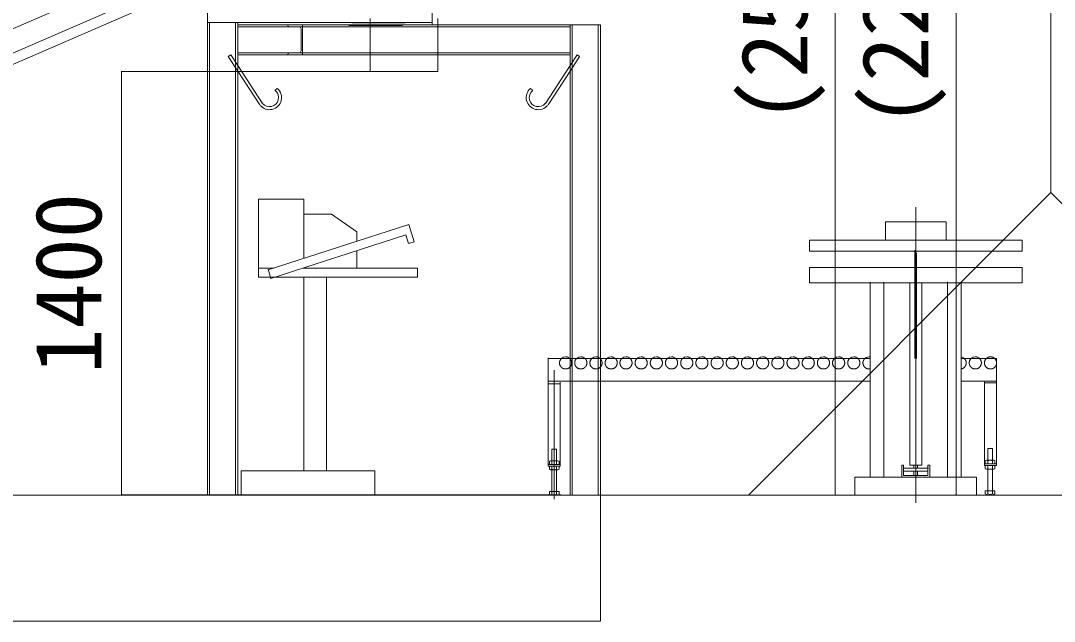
# Model space of a CAD drawing. Units: millimetres, scale not verified. Extents: x -52572 to 20616, y -26431 to 14081.
# Drawn here: x -8561 to -5141, y -5670 to -3684 of the extents above; entities that cross this region are included whole.
import ezdxf
from ezdxf.enums import TextEntityAlignment as Align

# ---------------------------------------------------------------- set-up
doc = ezdxf.new("R2010")
doc.units = ezdxf.units.MM
doc.header["$LTSCALE"] = 100
doc.linetypes.add('DASHED', pattern=[7.5, 6, -1.5])
doc.linetypes.add('LONG_DASHED_DOTTED', pattern=[15.25, 12, -1.5, 0.25, -1.5])
for name, color, linetype, lineweight in [('0-0_____1', 7, 'Continuous', 18), ('0-1_ADD_LINE', 7, 'Continuous', 18), ('F-E_0', 7, 'Continuous', 18)]:
    doc.layers.add(name, color=color, linetype=linetype, lineweight=lineweight)
doc.styles.add('ＭＳ ゴシック', font='')
doc.styles.get('ＭＳ ゴシック').set_extended_font_data('MS Gothic')

# ---------------------------------------------------------------- blocks, each defined once
blk = doc.blocks.new('簡易袋詰め機立面_１')
at = {"layer": '0-0_____1', "linetype": 'LONG_DASHED_DOTTED'}
for p, q in [((201, 952.1), (201, -25.3)), ((-995.2, 413.3), (-995.2, -13.3))]:
    blk.add_line(p, q, dxfattribs=at)
at = {"layer": '0-0_____1'}
for p, q in [((100.5, 903), (100.5, 842.5)), ((301.5, 903), (100.5, 903)), ((301.5, 903), (301.5, 842.4)), ((552.8, 842.5), (-150.7, 842.5)), ((-150.7, 806.4), (-150.7, 842.5)), ((552.8, 806.4), (552.8, 842.5)), ((552.8, 806.4), (-150.7, 806.4)), ((198, 809.6), (198, 452)), ((204, 801.2), (204, 452)), ((-150.7, 702), (-150.7, 752.2)), ((552.8, 752.2), (-150.7, 752.2)), ((552.8, 702), (552.8, 752.2)), ((552.8, 702), (-150.7, 702)), ((50.3, 703.5), (50.3, 375.1)), ((95.5, 703.5), (95.5, 375.1)), ((180.9, 702), (180.9, 99)), ((202, 703.5), (202, 452)), ((221.1, 702), (221.1, 99)), ((306.5, 705), (306.5, 375.1)), ((351.8, 703.5), (351.8, 375.1)), ((-1015.3, 95.6), (-1015.3, 453.4)), ((-909.6, 452), (-1015.3, 452)), ((50.3, 452), (-849.6, 452)), ((468.5, 452), (351.8, 452)), ((468.5, 452), (468.5, 97.6)), ((-909.6, 376.6), (-1015.3, 376.6)), ((50.3, 376.6), (-849.6, 376.6)), ((468.5, 376.6), (351.8, 376.6)), ((428.3, 376.6), (428.3, 97.6)), ((-975.1, 373.2), (-975.1, 95.6)), ((50.3, 375.1), (50.3, 61.2)), ((95.5, 375.1), (95.5, 58.8)), ((306.5, 375.1), (306.5, 61.2)), ((351.8, 375.1), (351.8, 58.8)), ((-987.2, 151.6), (-1003.2, 151.6)), ((-1003.2, 151.6), (-1003.2, 113)), ((-987.2, 151.6), (-987.2, 113)), ((439.1, 153.6), (439.1, 115)), ((455.1, 153.6), (439.1, 153.6)), ((455.1, 153.6), (455.1, 115)), ((-1011.2, 111.5), (-1011.2, 101)), ((-983.2, 113), (-1007.2, 113)), ((-1003.2, 111.5), (-1003.2, 101)), ((-987.2, 111.5), (-987.2, 101)), ((-979.2, 111.5), (-979.2, 101)), ((468.5, 103), (428.3, 103)), ((431.1, 113.5), (431.1, 103)), ((459.1, 115), (435.1, 115)), ((439.1, 113.5), (439.1, 103)), ((455.1, 113.5), (455.1, 103)), ((463.1, 113.5), (463.1, 103)), ((-975.1, 95.6), (-1015.3, 95.6)), ((-975.1, 101), (-1015.2, 101)), ((-1011.2, 95.6), (-1011.2, 85.1)), ((-1007.2, 83.6), (-983.2, 83.6)), ((-1003.2, 95.6), (-1003.2, 85.1)), ((-1003.2, 83.6), (-1003.2, 2.1)), ((-987.2, 95.6), (-987.2, 85.1)), ((-987.2, 83.6), (-987.2, 2.1)), ((-979.2, 95.6), (-979.2, 85.1)), ((154.8, 99), (154.8, 59.5)), ((160.8, 99), (154.8, 99)), ((242.6, 78.9), (160.7, 78.9)), ((160.8, 99), (160.8, 64.8)), ((243.4, 88.9), (161.5, 88.9)), ((221.1, 99), (180.9, 99)), ((195, 99), (195, 88.9)), ((195, 78.9), (195, 64.7)), ((207, 99), (207, 88.9)), ((207, 78.9), (207, 65.9)), ((247.2, 99), (247.2, 60.3)), ((468.5, 97.6), (428.3, 97.6)), ((431.1, 97.6), (431.1, 87.1)), ((435.1, 85.6), (459.1, 85.6)), ((439.1, 97.6), (439.1, 87.1)), ((439.1, 85.6), (439.1, 4.1)), ((455.1, 97.6), (455.1, 87.1)), ((455.1, 85.6), (455.1, 4.1)), ((463.1, 97.6), (463.1, 87.1)), ((0, 58.8), (0, 0)), ((402, 58.8), (0, 58.8)), ((241.2, 64.8), (160.8, 64.8)), ((160.8, 58.8), (160.8, 58.5)), ((180.9, 58.8), (180.9, 58.5)), ((402, 58.8), (402, 0)), ((-1011.2, 12), (-1011.2, 1.5)), ((-979.2, 12), (-1011.2, 12)), ((-979.2, 12), (-979.2, 1.5)), ((463.1, 14), (431.1, 14)), ((431.1, 14), (431.1, 3.5)), ((463.1, 14), (463.1, 3.5))]:
    blk.add_line(p, q, dxfattribs=at)
blk.add_lwpolyline([(247.2, 99), (241.2, 99), (241.2, 64.8)], dxfattribs=at)
for centre, radius, start, end in [((-957.4, 436.9), 20.1, 48.5904, 131.4096), ((-907.1, 436.9), 20.1, 48.5904, 131.4096), ((-856.9, 436.9), 20.1, 48.5904, 131.4096), ((-806.6, 436.9), 20.1, 48.5904, 131.4096), ((-757.6, 436.9), 20.1, 48.5904, 131.4096), ((-707.4, 436.9), 20.1, 48.5904, 131.4096), ((-657.1, 436.9), 20.1, 48.5904, 131.4096), ((-606.9, 436.9), 20.1, 48.5904, 131.4096), ((-556.6, 436.9), 20.1, 48.5904, 131.4096), ((-506.4, 436.9), 20.1, 48.5904, 131.4096), ((-456.1, 436.9), 20.1, 48.5904, 131.4096), ((-405.9, 436.9), 20.1, 48.5904, 131.4096), ((-355.6, 436.9), 20.1, 48.5904, 131.4096), ((-305.4, 436.9), 20.1, 48.5904, 131.4096), ((-255.1, 436.9), 20.1, 48.5904, 131.4096), ((-204.9, 436.9), 20.1, 48.5904, 131.4096), ((-154.6, 436.9), 20.1, 48.5904, 131.4096), ((-104.4, 436.9), 20.1, 48.5904, 131.4096), ((-54.1, 436.9), 20.1, 48.5904, 131.4096), ((-3.9, 436.9), 20.1, 48.5904, 131.4096), ((46.4, 436.9), 20.1, 78.8877, 131.4096), ((347.9, 436.9), 20.1, 48.5904, 78.8877), ((398.1, 436.9), 20.1, 48.5904, 131.4096), ((448.4, 436.9), 20.1, 48.5904, 131.4096), ((-1007.2, 106.9), 6.08, 48.8879, 131.1121), ((-995.2, 90.9), 22.1, 68.7607, 111.2393), ((-983.2, 106.9), 6.08, 48.8879, 131.1121), ((435.1, 108.9), 6.08, 48.8879, 131.1121), ((447.1, 92.9), 22.1, 68.7607, 111.2393), ((459.1, 108.9), 6.08, 48.8879, 131.1121), ((-1007.2, 89.7), 6.08, 228.8879, 311.1121), ((-995.2, 105.7), 22.1, 248.7607, 291.2393), ((-983.2, 89.7), 6.08, 228.8879, 311.1121), ((435.1, 91.6), 6.08, 228.8879, 311.1121), ((447.1, 107.6), 22.1, 248.7607, 291.2393), ((459.1, 91.6), 6.08, 228.8879, 311.1121), ((-1007.2, 6.1), 6.08, 228.8879, 311.1121), ((-995.2, 22.1), 22.1, 248.7607, 291.2393), ((-983.2, 6.1), 6.08, 228.8879, 311.1121), ((435.1, 8), 6.08, 228.8879, 311.1121), ((447.1, 24), 22.1, 248.7607, 291.2393), ((459.1, 8), 6.08, 228.8879, 311.1121)]:
    blk.add_arc(centre, radius, start, end, dxfattribs=at)
at = {"layer": '0-1_ADD_LINE', "linetype": 'DASHED'}
for p, q in [((-849.6, 452), (-909.6, 452)), ((-849.6, 376.6), (-909.6, 376.6)), ((-1015.3, 367.2), (-975.1, 367.2)), ((468.5, 370.6), (428.3, 370.6))]:
    blk.add_line(p, q, dxfattribs=at)
for centre, start, end in [((-957.4, 436.9), 127.2755, 54.821), ((-957.4, 436.9), 124.3726, 131.4096), ((-957.4, 436.9), 74.396, 89.4551), ((-957.4, 436.9), 48.5904, 51.7642), ((-907.1, 436.9), 127.2755, 54.821), ((-907.1, 436.9), 124.3726, 131.4096), ((-907.1, 436.9), 74.396, 89.4551), ((-907.1, 436.9), 48.5904, 51.7642), ((-856.9, 436.9), 127.2755, 54.821), ((-856.9, 436.9), 124.3726, 131.4096), ((-856.9, 436.9), 74.396, 89.4551), ((-856.9, 436.9), 48.5904, 51.7642), ((-806.6, 436.9), 127.2755, 54.821), ((-806.6, 436.9), 124.3726, 131.4096), ((-806.6, 436.9), 74.396, 89.4551), ((-806.6, 436.9), 48.5904, 51.7642), ((-757.6, 436.9), 127.2755, 54.821), ((-757.6, 436.9), 124.3726, 131.4096), ((-757.6, 436.9), 74.396, 89.4551), ((-757.6, 436.9), 48.5904, 51.7642), ((-707.4, 436.9), 127.2755, 54.821), ((-707.4, 436.9), 124.3726, 131.4096), ((-707.4, 436.9), 74.396, 89.4551), ((-707.4, 436.9), 48.5904, 51.7642), ((-657.1, 436.9), 127.2755, 54.821), ((-657.1, 436.9), 124.3726, 131.4096), ((-657.1, 436.9), 74.396, 89.4551), ((-657.1, 436.9), 48.5904, 51.7642), ((-606.9, 436.9), 127.2755, 54.821), ((-606.9, 436.9), 124.3726, 131.4096), ((-606.9, 436.9), 74.396, 89.4551), ((-606.9, 436.9), 48.5904, 51.7642), ((-556.6, 436.9), 127.2755, 54.821), ((-556.6, 436.9), 124.3726, 131.4096), ((-556.6, 436.9), 74.396, 89.4551), ((-556.6, 436.9), 48.5904, 51.7642), ((-506.4, 436.9), 127.2755, 54.821), ((-506.4, 436.9), 124.3726, 131.4096), ((-506.4, 436.9), 74.396, 89.4551), ((-506.4, 436.9), 48.5904, 51.7642), ((-456.1, 436.9), 127.2755, 54.821), ((-456.1, 436.9), 124.3726, 131.4096), ((-456.1, 436.9), 74.396, 89.4551), ((-456.1, 436.9), 48.5904, 51.7642), ((-405.9, 436.9), 127.2755, 54.821), ((-405.9, 436.9), 124.3726, 131.4096), ((-405.9, 436.9), 74.396, 89.4551), ((-405.9, 436.9), 48.5904, 51.7642), ((-355.6, 436.9), 127.2755, 54.821), ((-355.6, 436.9), 124.3726, 131.4096), ((-355.6, 436.9), 74.396, 89.4551), ((-355.6, 436.9), 48.5904, 51.7642), ((-305.4, 436.9), 127.2755, 54.821), ((-305.4, 436.9), 124.3726, 131.4096), ((-305.4, 436.9), 74.396, 89.4551), ((-305.4, 436.9), 48.5904, 51.7642), ((-255.1, 436.9), 127.2755, 54.821), ((-255.1, 436.9), 124.3726, 131.4096), ((-255.1, 436.9), 74.396, 89.4551), ((-255.1, 436.9), 48.5904, 51.7642), ((-204.9, 436.9), 127.2755, 54.821), ((-204.9, 436.9), 124.3726, 131.4096), ((-204.9, 436.9), 74.396, 89.4551), ((-204.9, 436.9), 48.5904, 51.7642), ((-154.6, 436.9), 127.2755, 54.821), ((-154.6, 436.9), 124.3726, 131.4096), ((-154.6, 436.9), 74.396, 89.4551), ((-154.6, 436.9), 48.5904, 51.7642), ((-104.4, 436.9), 127.2755, 54.821), ((-104.4, 436.9), 124.3726, 131.4096), ((-104.4, 436.9), 74.396, 89.4551), ((-104.4, 436.9), 48.5904, 51.7642), ((-54.1, 436.9), 127.2755, 54.821), ((-54.1, 436.9), 124.3726, 131.4096), ((-54.1, 436.9), 74.396, 89.4551), ((-54.1, 436.9), 48.5904, 51.7642), ((-3.9, 436.9), 127.2755, 54.821), ((-3.9, 436.9), 124.3726, 131.4096), ((-3.9, 436.9), 74.396, 89.4551), ((-3.9, 436.9), 48.5904, 51.7642), ((46.4, 436.9), 127.2755, 281.1123), ((46.4, 436.9), 124.3726, 131.4096), ((347.9, 436.9), 281.1123, 54.821), ((347.9, 436.9), 48.5904, 51.7642), ((398.1, 436.9), 127.2755, 54.821), ((398.1, 436.9), 124.3726, 131.4096), ((398.1, 436.9), 74.396, 89.4551), ((398.1, 436.9), 48.5904, 51.7642), ((448.4, 436.9), 127.2755, 52.9909), ((448.4, 436.9), 48.5904, 131.4096)]:
    blk.add_arc(centre, 20.1, start, end, dxfattribs=at)
blk = doc.blocks.new('_OPEN')
at = {"layer": 'F-E_0'}
blk.add_line((0, 0), (-1, 0), dxfattribs=at)
blk.add_lwpolyline([(-1, 0.17), (0, 0), (-1, -0.17)], dxfattribs=at)

msp = doc.modelspace()

# ---------------------------------------------------------------- linework, layer by layer
at = {"layer": '0-0_____1'}
for p, q in [((-7745.2, -3345), (-10028.5, -4335.7)), ((-7601.5, -3363.5), (-8793.4, -3880.7)), ((-7588.1, -3394.8), (-8793.4, -3917.8)), ((-7943.1, -3596.9), (-7943.1, -5251.9)), ((-7199.8, -3596.9), (-7199.8, -3696.9)), ((-7199.8, -3689.9), (-7943.1, -3689.9)), ((-7936.1, -3689.9), (-7936.1, -5251.9)), ((-7850.1, -3689.9), (-7850.1, -5251.9)), ((-7843.1, -3689.9), (-7843.1, -5251.9)), ((-7181.4, -3676.1), (-7181.4, -3696.9)), ((-6643.1, -3696.9), (-7843.1, -3696.9)), ((-6743.1, -3703.9), (-7843.1, -3703.9)), ((-6743.1, -3696.9), (-6743.1, -5251.9)), ((-6736.1, -3696.9), (-6736.1, -5251.9)), ((-6650.1, -3696.9), (-6650.1, -5251.9)), ((-6643.1, -3696.9), (-6643.1, -5251.9)), ((-6743.1, -3789.9), (-7843.1, -3789.9)), ((-6743.1, -3796.9), (-7843.1, -3796.9)), ((-7404.8, -3796.9), (-7404.8, -3851.9)), ((-7181.4, -3796.9), (-7181.4, -3851.9)), ((-7843.1, -3832.1), (-7761, -3957.2)), ((-7843.1, -3850.3), (-7769.9, -3961.9)), ((-7181.4, -3851.9), (-7404.8, -3851.9)), ((-6743.1, -3832.1), (-6825.2, -3957.2)), ((-6743.1, -3850.3), (-6816.3, -3961.9)), ((-7711.9, -3907.5), (-7719.6, -3915)), ((-6874.4, -3907.5), (-6866.7, -3915)), ((-7624.1, -4273.7), (-7774.1, -4273.7)), ((-7774.1, -4273.7), (-7774.1, -4531.9)), ((-7624.1, -4273.7), (-7624.1, -4469.6)), ((-7533.2, -4323.7), (-7624.1, -4323.7)), ((-7449.1, -4381.5), (-7533.2, -4323.7)), ((-7277.3, -4357.4), (-7741.9, -4507.7)), ((-7277.3, -4357.4), (-7258.9, -4414.5)), ((-7733, -4536.4), (-7287.1, -4392.1)), ((-7449.1, -4413), (-7449.1, -4381.5)), ((-7287.1, -4392.1), (-7277.9, -4420.7)), ((-7449.1, -4501.9), (-7449.1, -4444.5)), ((-7258.9, -4414.5), (-7277.9, -4420.7)), ((-7723.8, -4501.9), (-7774.1, -4501.9)), ((-7742.7, -4505.3), (-7733, -4536.4)), ((-7626.4, -4501.9), (-7247.8, -4501.9)), ((-7624.1, -4501.1), (-7624.1, -4501.9)), ((-7247.8, -4501.9), (-7247.8, -4531.9)), ((-7247.8, -4531.9), (-7774.1, -4531.9)), ((-7624.1, -4531.9), (-7624.1, -5171.9)), ((-7549.1, -4531.9), (-7549.1, -5171.9)), ((-7389.4, -5171.9), (-7831.9, -5171.9)), ((-7831.9, -5171.9), (-7831.9, -5251.9)), ((-7389.4, -5171.9), (-7389.4, -5251.9)), ((-6773.1, -5251.9), (-7011.3, -5251.9))]:
    msp.add_line(p, q, dxfattribs=at)
for centre, radius, start, end in [((-7737.8, -3938), 40, 219.7173, 49.6001), ((-7737.8, -3938), 30, 219.7173, 49.6001), ((-6848.5, -3938), 40, 130.3999, 320.2827), ((-6848.5, -3938), 30, 130.3999, 320.2827)]:
    msp.add_arc(centre, radius, start, end, dxfattribs=at)
at = {"layer": '0-1_ADD_LINE'}
for p, q in [((-7288.6, -3691), (-7465.9, -3691)), ((-7404.8, -3676.1), (-7404.8, -3796.9)), ((-7640.1, -3703.9), (-7671.1, -3703.9)), ((-7633.1, -3710.9), (-7633.1, -3782.9)), ((-7628.1, -3696.9), (-7628.1, -3796.9)), ((-7297.6, -3700), (-7474.9, -3700)), ((-7181.4, -3696.9), (-7181.4, -3796.9)), ((-7640.1, -3789.9), (-7671.1, -3789.9)), ((-7866.2, -3796.9), (-7874.5, -3802.4)), ((-7874.5, -3802.4), (-7843.1, -3850.3)), ((-7866.2, -3796.9), (-7843.1, -3832.1)), ((-6720.1, -3796.9), (-6743.1, -3832.1)), ((-6711.7, -3802.4), (-6743.1, -3850.3)), ((-6720.1, -3796.9), (-6711.7, -3802.4))]:
    msp.add_line(p, q, dxfattribs=at)
for centre, start, end in [((-7671.1, -3696.9), 180, 270), ((-7640.1, -3710.9), 0, 90), ((-7671.1, -3796.9), 90, 180), ((-7640.1, -3782.9), 270, 0)]:
    msp.add_arc(centre, 7, start, end, dxfattribs=at)
at = {"layer": 'F-E_0'}
for p, q in [((-5866.4, -5249.8), (-5866.4, -2698.5)), ((-5466.4, -5249.8), (-5466.4, -3019.4)), ((-7181.9, -3851.9), (-8228, -3851.9)), ((-8227.5, -3854.4), (-8227.5, -5249.4)), ((-7011.8, -5251.9), (-8228, -5251.9)), ((-6643.1, -5252.8), (-6643.1, -5670)), ((-6136.8, -5252.3), (-3421.5, -5252.3)), ((-6645.6, -5669.5), (-11140.9, -5669.5))]:
    msp.add_line(p, q, dxfattribs=at)
at = {"layer": 'F-E_0', "color": 3}
msp.add_line((-5153.1, -2909.4), (-5153.1, -4252.3), dxfattribs=at)
at = {"layer": 'F-E_0', "color": 4, "lineweight": 9}
msp.add_line((-13238, -5252.3), (10362, -5252.3), dxfattribs=at)
at = {"layer": 'F-E_0', "color": 3}
msp.add_lwpolyline([(-6153.1, -5252.3), (-5153.1, -4252.3), (-4216.4, -5189)], dxfattribs=at)

# ---------------------------------------------------------------- block references
at = {"layer": 'F-E_0', "xscale": 2.5, "yscale": 2.5}
for p, rotation in [((-8227.5, -3851.9), 90), ((-8227.5, -5251.9), 270), ((-5866.4, -5252.3), 270), ((-5466.4, -5252.3), 270)]:
    msp.add_blockref('_OPEN', p, dxfattribs=dict(at, rotation=rotation))
at = {"layer": 'F-E_0'}
msp.add_blockref('簡易袋詰め機立面_１', (-5800.8, -5252.3), dxfattribs=at)
at = {"layer": 'F-E_0', "xscale": 2.5, "yscale": 2.5}
msp.add_blockref('_OPEN', (-6643.1, -5669.5), dxfattribs=at)

# ---------------------------------------------------------------- texts
at = {"layer": 'F-E_0', "style": 'ＭＳ ゴシック'}
for s, p in [('(2556)', (-5892, -4022.2)), ('(2235)', (-5492, -4035.1)), ('1400', (-8228, -4851.9))]:
    msp.add_text(s, height=219.9, rotation=90, dxfattribs=at).set_placement(p, align=Align.BOTTOM_LEFT)

doc.saveas('drawing.dxf')
